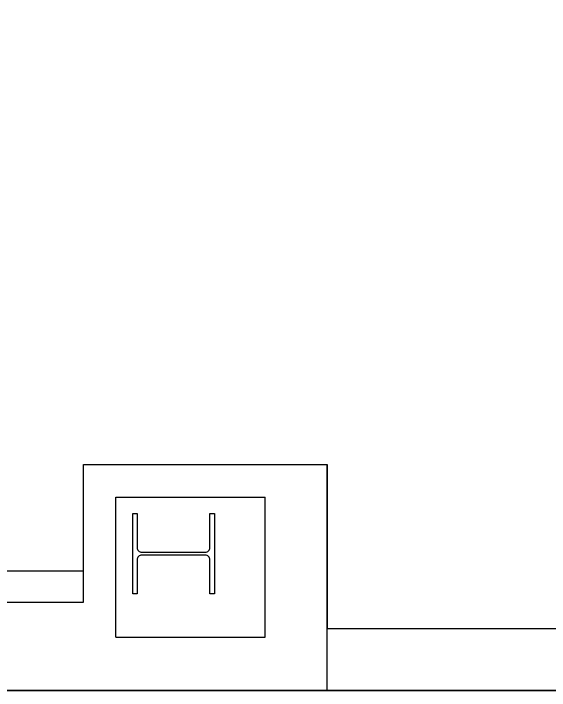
# Model space of a CAD drawing. Extents: x -13345 to 10098, y -1643 to 9113.
# Drawn here: x -8285.9 to -8205.6, y 94.3 to 195.8 of the extents above; entities that cross this region are included whole.
import ezdxf

# ---------------------------------------------------------------- set-up
doc = ezdxf.new("R2010")
doc.units = 0
doc.header["$LTSCALE"] = 192
doc.header["$MEASUREMENT"] = 0
doc.layers.get('0').update_dxf_attribs({"linetype": 'CONTINUOUS'})
for name, color, linetype in [('ARCH-WALLS-EXTERIOR', 5, 'CONTINUOUS'), ('EXPANSION-JOINT', 1, 'CONTINUOUS'), ('STRUCTURAL-COLUMNS', 3, 'CONTINUOUS')]:
    doc.layers.add(name, color=color, linetype=linetype)
doc.layers.add('COMMON AREA FILL', color=7, linetype='CONTINUOUS', true_color=0xdedede)

# ---------------------------------------------------------------- blocks, each defined once
blk = doc.blocks.new('W12x72')
at = {"flags": 128}
blk.add_lwpolyline([(-6.02, 6.13), (6.02, 6.13), (6.02, 5.45), (0.92, 5.45, 0.414214), (0.21, 4.75), (0.21, -4.75, 0.414214), (0.92, -5.45), (6.02, -5.45), (6.02, -6.12), (-6.02, -6.12), (-6.02, -5.45), (-0.92, -5.45, 0.414214), (-0.22, -4.75), (-0.22, 4.75, 0.414214), (-0.92, 5.45), (-6.02, 5.45)], format="xyb", close=True, dxfattribs=at)
blk = doc.blocks.new('W-Wide Flange-Column - W12X72-1719985-Mall Level - Framing Plan')
at = {"layer": 'STRUCTURAL-COLUMNS'}
blk.add_blockref('W12x72', (0, 0), dxfattribs=at)

msp = doc.modelspace()

# ---------------------------------------------------------------- linework, layer by layer
at = {"layer": 'ARCH-WALLS-EXTERIOR'}
for p, q in [((-8270.58, 102.27), (-8248.19, 102.27)), ((-8238.94, 94.27), (-9341.44, 94.27))]:
    msp.add_line(p, q, dxfattribs=at)
for points in [[(-8275.45, 112.15), (-8275.45, 128.15)], [(-8275.45, 128.15), (-8238.94, 128.15)], [(-8238.94, 94.27), (-8238.94, 128.15)], [(-8270.58, 102.27), (-8270.58, 123.28)], [(-8270.58, 123.28), (-8248.19, 123.28)], [(-8248.19, 102.27), (-8248.19, 123.28)], [(-8275.45, 112.15), (-8338.7, 112.15)], [(-7564.94, 94.27), (-8238.94, 94.27)]]:
    msp.add_lwpolyline(points, dxfattribs=at)
at = {"layer": 'COMMON AREA FILL'}
msp.add_lwpolyline([(-10764.09, 1375.03), (-8649.51, 1375.03), (-8237.69, 661.74), (-8237.69, 214.4), (-8238.94, 214.4), (-8338.7, 214.4), (-8338.7, 205.78), (-8337.08, 205.78), (-8337.08, 129.78), (-8338.7, 129.78), (-8338.7, 107.52), (-8275.45, 107.52), (-8275.45, 128.15), (-8238.94, 128.15), (-8238.94, 103.54), (-7564.94, 103.54)], dxfattribs=at)
at = {"layer": 'EXPANSION-JOINT'}
msp.add_line((-9341.44, 94.27), (-5904.44, 94.27), dxfattribs=at)

# ---------------------------------------------------------------- block references
at = {"layer": 'STRUCTURAL-COLUMNS', "rotation": 270.00000010284}
msp.add_blockref('W-Wide Flange-Column - W12X72-1719985-Mall Level - Framing Plan', (-8261.95, 114.77), dxfattribs=at)

doc.saveas('drawing.dxf')
